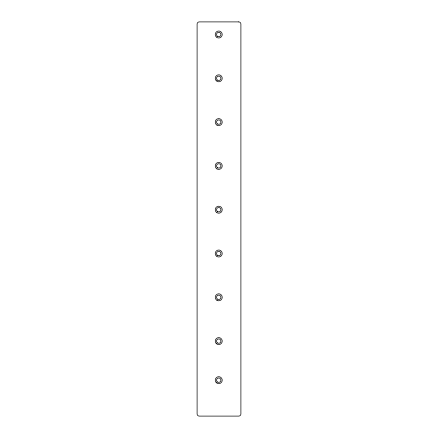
<?xml version="1.0" encoding="UTF-8"?>
<svg xmlns="http://www.w3.org/2000/svg" width="438" height="438" viewBox="0 0 438 438"><rect width="100%" height="100%" fill="white"/><g stroke="black" fill="none" stroke-linecap="round" stroke-linejoin="round"><path stroke-width="0.66" d="M238.71 21.9L199.29 21.9A2.19 2.19 0 0 0 197.1 24.09L197.1 413.91A2.19 2.19 0 0 0 199.29 416.1L238.71 416.1A2.19 2.19 0 0 0 240.9 413.91L240.9 24.09A2.19 2.19 0 0 0 238.71 21.9M216.98 300.342A3.504 3.504 0 0 0 222.236 297.303A3.504 3.504 0 0 0 216.98 294.27A3.504 3.504 0 0 0 216.98 300.342M217.637 299.203A2.19 2.19 0 0 0 220.922 297.303A2.19 2.19 0 0 0 217.637 295.409A2.19 2.19 0 0 0 217.637 299.203M216.98 168.942A3.504 3.504 0 0 0 222.236 165.903A3.504 3.504 0 0 0 216.98 162.87A3.504 3.504 0 0 0 216.98 168.942M217.637 167.803A2.19 2.19 0 0 0 220.922 165.903A2.19 2.19 0 0 0 217.637 164.009A2.19 2.19 0 0 0 217.637 167.803M216.257 80.784A3.504 3.504 0 0 0 222.115 79.212A3.504 3.504 0 0 0 217.828 74.92A3.504 3.504 0 0 0 216.257 80.784M217.637 80.203A2.19 2.19 0 0 0 220.922 78.303A2.19 2.19 0 0 0 217.637 76.409A2.19 2.19 0 0 0 217.637 80.203M216.257 255.984A3.504 3.504 0 0 0 222.115 254.412A3.504 3.504 0 0 0 217.828 250.12A3.504 3.504 0 0 0 216.257 255.984M217.637 255.403A2.19 2.19 0 0 0 220.922 253.503A2.19 2.19 0 0 0 217.637 251.609A2.19 2.19 0 0 0 217.637 255.403M216.257 343.584A3.504 3.504 0 0 0 222.115 342.012A3.504 3.504 0 0 0 217.828 337.72A3.504 3.504 0 0 0 216.257 343.584M217.637 343.003A2.19 2.19 0 0 0 220.922 341.103A2.19 2.19 0 0 0 217.637 339.209A2.19 2.19 0 0 0 217.637 343.003M216.98 212.742A3.504 3.504 0 0 0 222.236 209.703A3.504 3.504 0 0 0 216.98 206.67A3.504 3.504 0 0 0 216.98 212.742M217.637 211.603A2.19 2.19 0 0 0 220.922 209.703A2.19 2.19 0 0 0 217.637 207.809A2.19 2.19 0 0 0 217.637 211.603M216.257 36.984A3.504 3.504 0 0 0 222.115 35.412A3.504 3.504 0 0 0 217.828 31.12A3.504 3.504 0 0 0 216.257 36.984M217.637 36.403A2.19 2.19 0 0 0 220.922 34.503A2.19 2.19 0 0 0 217.637 32.609A2.19 2.19 0 0 0 217.637 36.403M216.98 125.142A3.504 3.504 0 0 0 222.236 122.103A3.504 3.504 0 0 0 216.98 119.07A3.504 3.504 0 0 0 216.98 125.142M217.637 124.003A2.19 2.19 0 0 0 220.922 122.103A2.19 2.19 0 0 0 217.637 120.209A2.19 2.19 0 0 0 217.637 124.003M216.257 382.653A3.504 3.504 0 0 0 222.115 381.087A3.504 3.504 0 0 0 217.828 376.795A3.504 3.504 0 0 0 216.257 382.653M217.637 382.073A2.19 2.19 0 0 0 220.922 380.179A2.19 2.19 0 0 0 217.637 378.279A2.19 2.19 0 0 0 217.637 382.073"/></g></svg>
